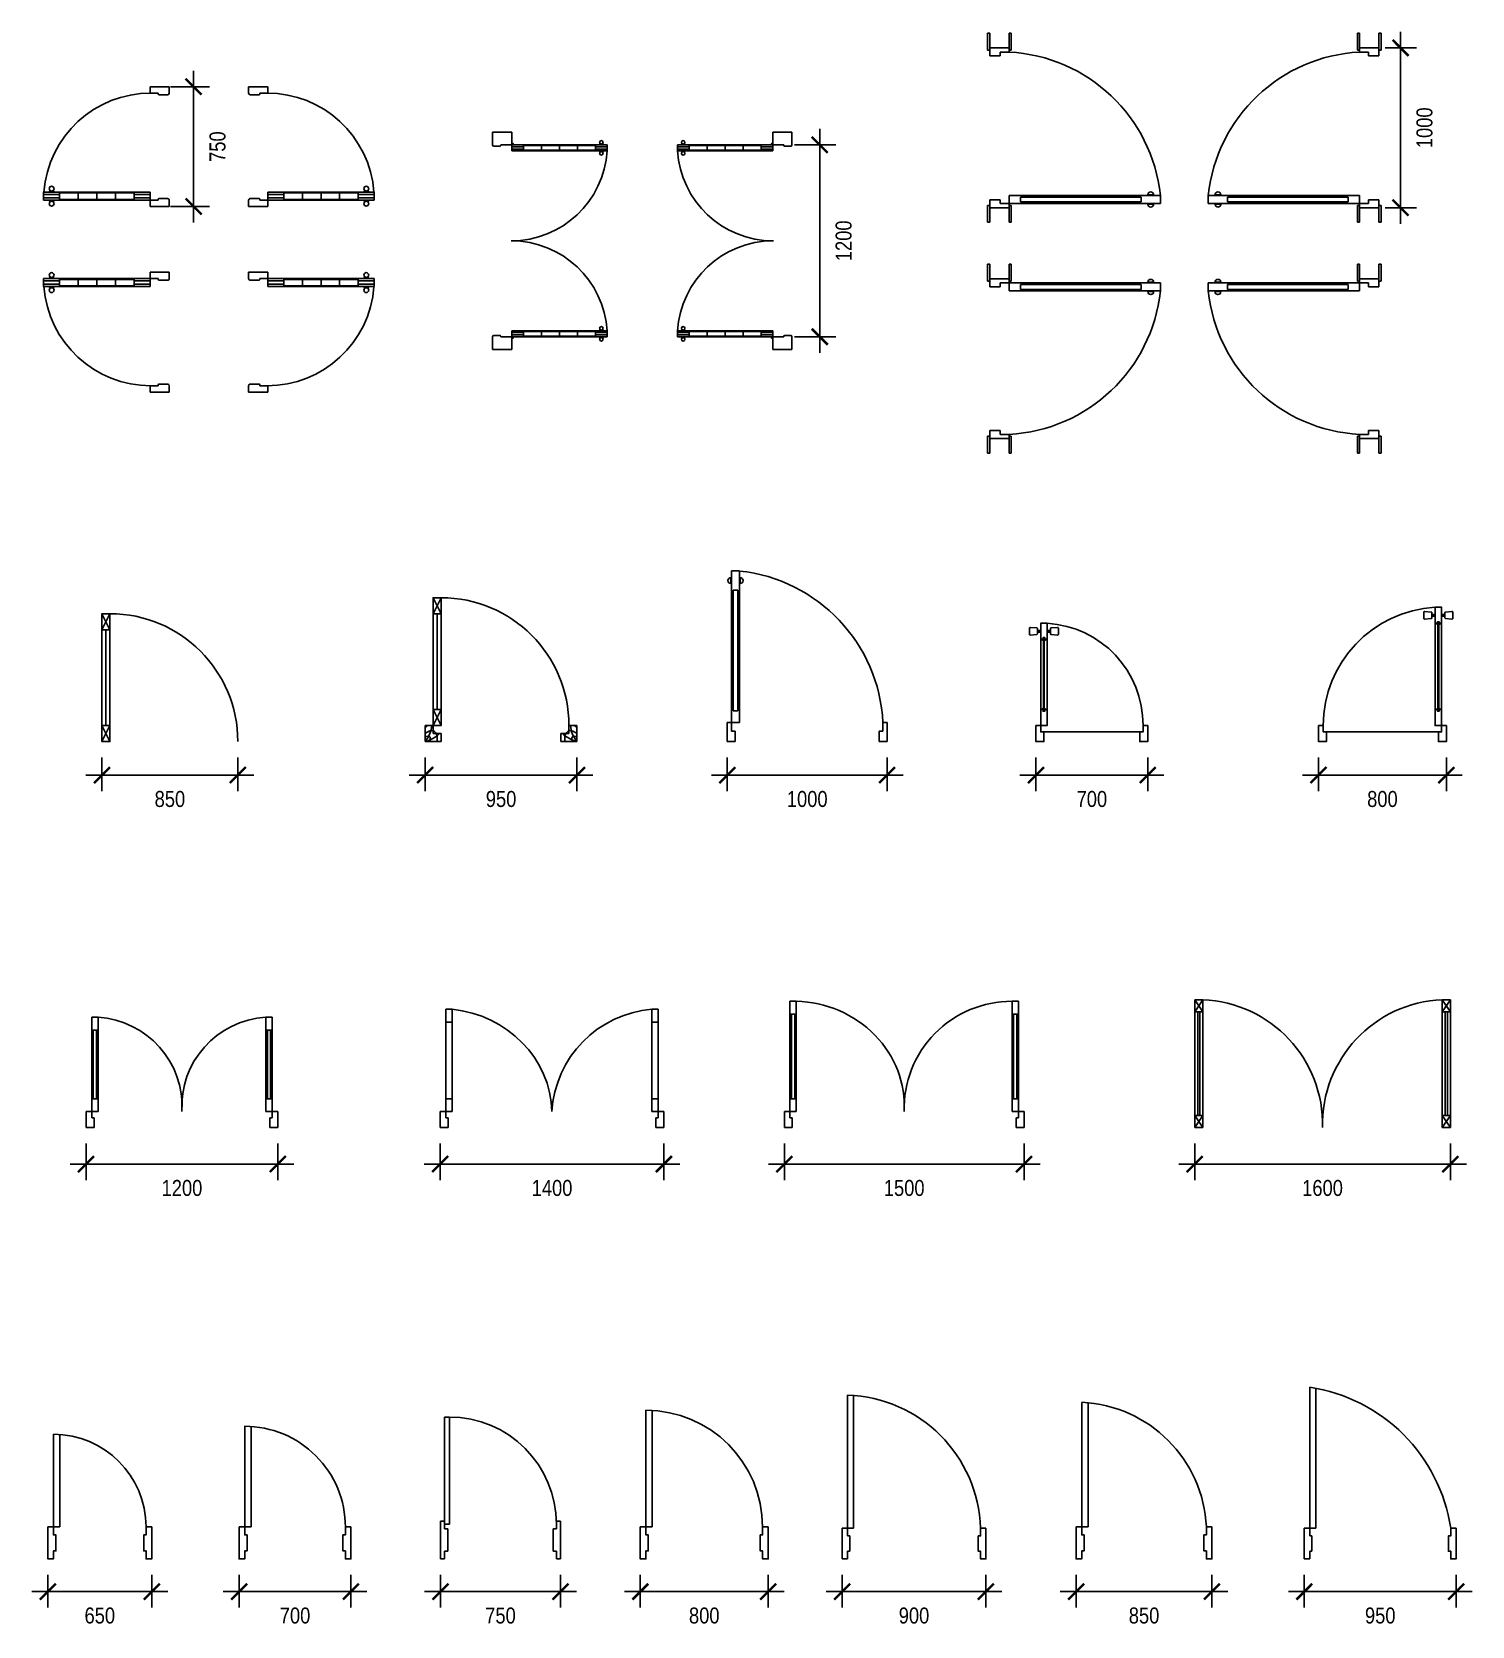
# Model space of a CAD drawing. Header units: millimetres. Extents: x -14129 to 25170, y 11877 to 30307.
# Drawn here: x 6871 to 15883, y 11889 to 21864 of the extents above; entities that cross this region are included whole.
import ezdxf

# ---------------------------------------------------------------- set-up
doc = ezdxf.new("R2010")
doc.units = ezdxf.units.MM
doc.styles.add('DIM', font='', dxfattribs={"height": 100})
doc.styles.get('DIM').set_extended_font_data('VNI-Helve-Condense')
doc.dimstyles.new('100', dxfattribs={"dimtxt": 100, "dimasz": 100, "dimexe": 100, "dimexo": 100, "dimgap": 100, "dimtad": 2, "dimdec": 0, "dimzin": 0, "dimdsep": 46, "dimtxsty": 'DIM', "dimblk": 'ARCHTICK', "dimcen": 100, "dimdle": 100, "dimadec": 0, "dimazin": 0, "dimtfac": 1, "dimtdec": 0, "dimtofl": 0, "dimtmove": 0, "dimatfit": 3, "dimldrblk": 'ARCHTICK', "dimfxl": 1, "dimtolj": 1, "dimtzin": 0, "dimarcsym": 0})

# ---------------------------------------------------------------- blocks, each defined once
blk = doc.blocks.new('A$C2D7661C6')
for p, q in [((0, 700), (50, 800)), ((50, 700), (0, 800)), ((25, 700), (25, 100)), ((50, 100), (0, 0)), ((0, 100), (50, 0))]:
    blk.add_line(p, q)
for points in [[(0, 700), (50, 700), (50, 800), (0, 800)], [(0, 100), (50, 100), (50, 700), (0, 700)], [(0, 100), (50, 100), (50, 0), (0, 0)]]:
    blk.add_lwpolyline(points, close=True)
at = {"linetype": 'Continuous'}
blk.add_arc((50, 0), 800, 0, 90, dxfattribs=at)
blk = doc.blocks.new('A$C7F556C88')
blk.add_blockref('A$C2D7661C6', (0, 0))
blk = doc.blocks.new('A$C05E21637')
for p, q in [((50, 800), (100, 900)), ((100, 800), (50, 900)), ((75, 800), (75, 200)), ((100, 200), (50, 100)), ((50, 200), (100, 100)), ((0, 100), (0, 0)), ((0, 100), (50, 100)), ((50, 100), (50, 50)), ((900, 100), (900, 50)), ((950, 100), (900, 100)), ((950, 100), (950, 0)), ((100, 50), (50, 50)), ((100, 50), (100, 0)), ((850, 50), (900, 50)), ((850, 50), (850, 0)), ((0, 0), (100, 0)), ((950, 0), (850, 0))]:
    blk.add_line(p, q)
for points in [[(50, 800), (100, 800), (100, 900), (50, 900)], [(50, 200), (100, 200), (100, 800), (50, 800)], [(50, 200), (100, 200), (100, 100), (50, 100)]]:
    blk.add_lwpolyline(points, close=True)
at = {"linetype": 'Continuous'}
blk.add_arc((100, 100), 800, 0, 90, dxfattribs=at)
for points, knots in [([(0, 0), (11.2, 16), (32.5, 46.3), (38.7, 82.7), (41.2, 100)], [0, 0, 0, 0, 57.729567, 109.527977, 109.527977, 109.527977, 109.527977]), ([(950, 0), (938.8, 16), (917.5, 46.3), (911.3, 82.7), (908.8, 100)], [0, 0, 0, 0, 57.729567, 109.527977, 109.527977, 109.527977, 109.527977]), ([(0, 0), (21.6, 7.2), (55.2, 18.3), (81.2, 41.3), (90.1, 50)], [0, 0, 0, 0, 67.133415, 104.197904, 104.197904, 104.197904, 104.197904]), ([(950, 0), (928.4, 7.2), (894.8, 18.3), (868.8, 41.3), (859.9, 50)], [0, 0, 0, 0, 67.133415, 104.197904, 104.197904, 104.197904, 104.197904])]:
    blk.add_open_spline(points, degree=3, knots=knots)
for points in [[(0, 86.7), (4.7, 91.3), (9.4, 95.9), (15.1, 100)], [(950, 86.7), (945.3, 91.3), (940.6, 95.9), (934.9, 100)]]:
    blk.add_open_spline(points, degree=3)
for points in [[(0, 50), (50, 67), (73.5, 39.3), (73.5, 0)], [(0, 30.3), (28.8, 30.3), (28.8, 0)], [(950, 50), (900, 67), (876.5, 39.3), (876.5, 0)], [(950, 30.3), (921.2, 30.3), (921.2, 0)]]:
    blk.add_spline(points, degree=3)
blk = doc.blocks.new('A$C2F7241D3')
for p, q in [((22.3, 988.6), (22.3, 1024.7)), ((26.4, 1067.1), (76.4, 1067.1)), ((26.4, 120), (26.4, 1067.1)), ((76.4, 1067.1), (76.4, 120)), ((80.5, 988.6), (80.5, 1024.7)), ((26.4, 937.1), (36.4, 937.1)), ((36.4, 947.6), (66.4, 947.6)), ((36.4, 192.5), (36.4, 947.6)), ((66.4, 947.6), (66.4, 192.5)), ((66.4, 937.1), (76.4, 937.1)), ((26.4, 200), (36.4, 200)), ((66.4, 200), (76.4, 200)), ((26.4, 120), (0, 120)), ((0, 0), (0, 120)), ((26.4, 120), (76.4, 120)), ((26.4, 65.2), (26.4, 120)), ((36.4, 192.5), (66.4, 192.5)), ((973.6, 65.2), (973.6, 120)), ((973.6, 120), (1000, 120)), ((1000, 0), (1000, 120)), ((0, 0), (50, 0)), ((50, 65.2), (26.4, 65.2)), ((50, 0), (50, 65.2)), ((950, 65.2), (973.6, 65.2)), ((950, 0), (950, 65.2)), ((950, 0), (1000, 0))]:
    blk.add_line(p, q)
for centre, radius, start, end in [((22.3, 1006.7), 18.1, 90, 270), ((-28.7, 69.1), 1003.5, 2.9057, 83.98835), ((80.5, 1006.7), 18.1, 270, 90)]:
    blk.add_arc(centre, radius, start, end)
blk = doc.blocks.new('A$C5B1F248E')
for p, q in [((70.4, 640), (70.4, 200)), ((87.9, 650), (87.9, 190)), ((90.4, 650), (90.4, 190)), ((92.9, 650), (92.9, 190)), ((110.4, 640), (110.4, 200)), ((690.4, 60), (90.4, 60))]:
    blk.add_line(p, q)
for points in [[(45.5, 669.5), (5.5, 665.5, -0.443716), (0, 670.5), (0, 709.5, -0.443716), (5.5, 714.5), (45.5, 710.5, -0.385314), (50, 705.5), (50, 674.5, -0.385314)], [(135.2, 669.5), (175.2, 665.5, 0.443716), (180.7, 670.5), (180.7, 709.5, 0.443716), (175.2, 714.5), (135.2, 710.5, 0.385314), (130.7, 705.5), (130.7, 674.5, 0.385314)]]:
    blk.add_lwpolyline(points, format="xyb", close=True)
for points in [[(95.4, 640), (110.4, 640), (110.4, 740), (70.4, 740), (70.4, 640), (85.4, 640), (85.4, 650), (95.4, 650), (95.4, 640)], [(95.4, 200), (110.4, 200), (110.4, 100), (70.4, 100), (70.4, 200), (85.4, 200), (85.4, 190), (95.4, 190), (95.4, 200)], [(70.4, 100), (70.4, 60), (90.4, 60), (90.4, 0), (40.4, 0), (40.4, 100), (70.4, 100)], [(710.4, 100), (710.4, 60), (690.4, 60), (690.4, 0), (740.4, 0), (740.4, 100), (710.4, 100)]]:
    blk.add_lwpolyline(points)
for points in [[(70.4, 685), (50, 685), (50, 695), (70.4, 695)], [(110.4, 685), (130.7, 685), (130.7, 695), (110.4, 695)]]:
    blk.add_lwpolyline(points, close=True)
for centre, radius, start, end in [((73.8, 104.5), 636.6, 359.59659, 86.70819), ((87.4, 640.9), 8.25, 186.43423, 273.2898), ((93.3, 640.9), 8.25, 266.7102, 353.56577), ((87.4, 199.1), 8.25, 86.7102, 173.56577), ((93.3, 199.1), 8.25, 6.43423, 93.2898)]:
    blk.add_arc(centre, radius, start, end)
blk = doc.blocks.new('A$C3A437FE0')
for p, q in [((730, 740), (730, 200)), ((747.5, 750), (747.5, 190)), ((750, 750), (750, 190)), ((752.5, 750), (752.5, 190)), ((770, 740), (770, 200)), ((50, 60), (750, 60))]:
    blk.add_line(p, q)
for points in [[(705.1, 769.5), (665.1, 765.5, -0.443716), (659.6, 770.5), (659.6, 809.5, -0.443716), (665.1, 814.5), (705.1, 810.5, -0.385314), (709.6, 805.5), (709.6, 774.5, -0.385314)], [(794.9, 769.5), (834.9, 765.5, 0.443716), (840.4, 770.5), (840.4, 809.5, 0.443716), (834.9, 814.5), (794.9, 810.5, 0.385314), (790.4, 805.5), (790.4, 774.5, 0.385314)]]:
    blk.add_lwpolyline(points, format="xyb", close=True)
for points in [[(745, 740), (730, 740), (730, 840), (770, 840), (770, 740), (755, 740), (755, 750), (745, 750), (745, 740)], [(745, 200), (730, 200), (730, 100), (770, 100), (770, 200), (755, 200), (755, 190), (745, 190), (745, 200)], [(30, 100), (30, 60), (50, 60), (50, 0), (0, 0), (0, 100), (30, 100)], [(770, 100), (770, 60), (750, 60), (750, 0), (800, 0), (800, 100), (770, 100)]]:
    blk.add_lwpolyline(points)
for points in [[(730, 785), (709.6, 785), (709.6, 795), (730, 795)], [(770, 785), (790.4, 785), (790.4, 795), (770, 795)]]:
    blk.add_lwpolyline(points, close=True)
for centre, radius, start, end in [((772, 99.2), 742, 93.24731, 179.93497), ((747, 740.9), 8.25, 186.43423, 273.2898), ((753, 740.9), 8.25, 266.7102, 353.56577), ((747, 199.1), 8.25, 86.7102, 173.56577), ((753, 199.1), 8.25, 6.43423, 93.2898)]:
    blk.add_arc(centre, radius, start, end)
blk = doc.blocks.new('_ArchTick')
at = {"color": 0, "linetype": 'ByBlock', "const_width": 0.15}
blk.add_lwpolyline([(-0.5, -0.5), (0.5, 0.5)], dxfattribs=at)
blk = doc.blocks.new('*D123')
at = {"color": 0, "lineweight": -2, "transparency": 16777216}
for p, q in [((7309.3, 17323.4), (7309.3, 17113.3)), ((8159.3, 17323.4), (8159.3, 17113.3)), ((7209.3, 17213.3), (8259.3, 17213.3))]:
    blk.add_line(p, q, dxfattribs=at)
at = {"layer": 'DEFPOINTS', "color": 0, "transparency": 16777216}
for p in [(7309.3, 17423.4), (8159.3, 17423.4), (8159.3, 17213.3)]:
    blk.add_point(p, dxfattribs=at)
at = {"color": 0, "lineweight": -2, "transparency": 16777216, "xscale": 100, "yscale": 100, "zscale": 100, "rotation": 180}
blk.add_blockref('_ArchTick', (7309.3, 17213.3), dxfattribs=at)
at = {"color": 0, "lineweight": -2, "transparency": 16777216, "xscale": 100, "yscale": 100, "zscale": 100}
blk.add_blockref('_ArchTick', (8159.3, 17213.3), dxfattribs=at)
at = {"color": 0, "transparency": 16777216, "insert": (7734.3, 17063.3), "char_height": 100, "attachment_point": 5, "style": 'DIM'}
blk.add_mtext('\\A1;850', dxfattribs=at)
blk = doc.blocks.new('*D124')
at = {"color": 0, "lineweight": -2, "transparency": 16777216}
for p, q in [((9331.7, 17323.4), (9331.7, 17113.3)), ((10281.7, 17323.4), (10281.7, 17113.3)), ((9231.7, 17213.3), (10381.7, 17213.3))]:
    blk.add_line(p, q, dxfattribs=at)
at = {"layer": 'DEFPOINTS', "color": 0, "transparency": 16777216}
for p in [(9331.7, 17423.4), (10281.7, 17423.4), (10281.7, 17213.3)]:
    blk.add_point(p, dxfattribs=at)
at = {"color": 0, "lineweight": -2, "transparency": 16777216, "xscale": 100, "yscale": 100, "zscale": 100, "rotation": 180}
blk.add_blockref('_ArchTick', (9331.7, 17213.3), dxfattribs=at)
at = {"color": 0, "lineweight": -2, "transparency": 16777216, "xscale": 100, "yscale": 100, "zscale": 100}
blk.add_blockref('_ArchTick', (10281.7, 17213.3), dxfattribs=at)
at = {"color": 0, "transparency": 16777216, "insert": (9806.7, 17063.3), "char_height": 100, "attachment_point": 5, "style": 'DIM'}
blk.add_mtext('\\A1;950', dxfattribs=at)
blk = doc.blocks.new('*D125')
at = {"color": 0, "lineweight": -2, "transparency": 16777216}
for p, q in [((11222.5, 17323.4), (11222.5, 17113.3)), ((12222.5, 17323.4), (12222.5, 17113.3)), ((11122.5, 17213.3), (12322.5, 17213.3))]:
    blk.add_line(p, q, dxfattribs=at)
at = {"layer": 'DEFPOINTS', "color": 0, "transparency": 16777216}
for p in [(11222.5, 17423.4), (12222.5, 17423.4), (12222.5, 17213.3)]:
    blk.add_point(p, dxfattribs=at)
at = {"color": 0, "lineweight": -2, "transparency": 16777216, "xscale": 100, "yscale": 100, "zscale": 100, "rotation": 180}
blk.add_blockref('_ArchTick', (11222.5, 17213.3), dxfattribs=at)
at = {"color": 0, "lineweight": -2, "transparency": 16777216, "xscale": 100, "yscale": 100, "zscale": 100}
blk.add_blockref('_ArchTick', (12222.5, 17213.3), dxfattribs=at)
at = {"color": 0, "transparency": 16777216, "insert": (11722.5, 17063.3), "char_height": 100, "attachment_point": 5, "style": 'DIM'}
blk.add_mtext('\\A1;1000', dxfattribs=at)
blk = doc.blocks.new('*D126')
at = {"color": 0, "lineweight": -2, "transparency": 16777216}
for p, q in [((13153.7, 17323.4), (13153.7, 17113.3)), ((13853.7, 17323.4), (13853.7, 17113.3)), ((13053.7, 17213.3), (13953.7, 17213.3))]:
    blk.add_line(p, q, dxfattribs=at)
at = {"layer": 'DEFPOINTS', "color": 0, "transparency": 16777216}
for p in [(13153.7, 17423.4), (13853.7, 17423.4), (13853.7, 17213.3)]:
    blk.add_point(p, dxfattribs=at)
at = {"color": 0, "lineweight": -2, "transparency": 16777216, "xscale": 100, "yscale": 100, "zscale": 100, "rotation": 180}
blk.add_blockref('_ArchTick', (13153.7, 17213.3), dxfattribs=at)
at = {"color": 0, "lineweight": -2, "transparency": 16777216, "xscale": 100, "yscale": 100, "zscale": 100}
blk.add_blockref('_ArchTick', (13853.7, 17213.3), dxfattribs=at)
at = {"color": 0, "transparency": 16777216, "insert": (13503.7, 17063.3), "char_height": 100, "attachment_point": 5, "style": 'DIM'}
blk.add_mtext('\\A1;700', dxfattribs=at)
blk = doc.blocks.new('*D127')
at = {"color": 0, "lineweight": -2, "transparency": 16777216}
for p, q in [((14921.9, 17323.4), (14921.9, 17113.3)), ((15721.9, 17323.4), (15721.9, 17113.3)), ((14821.9, 17213.3), (15821.9, 17213.3))]:
    blk.add_line(p, q, dxfattribs=at)
at = {"layer": 'DEFPOINTS', "color": 0, "transparency": 16777216}
for p in [(14921.9, 17423.4), (15721.9, 17423.4), (15721.9, 17213.3)]:
    blk.add_point(p, dxfattribs=at)
at = {"color": 0, "lineweight": -2, "transparency": 16777216, "xscale": 100, "yscale": 100, "zscale": 100, "rotation": 180}
blk.add_blockref('_ArchTick', (14921.9, 17213.3), dxfattribs=at)
at = {"color": 0, "lineweight": -2, "transparency": 16777216, "xscale": 100, "yscale": 100, "zscale": 100}
blk.add_blockref('_ArchTick', (15721.9, 17213.3), dxfattribs=at)
at = {"color": 0, "transparency": 16777216, "insert": (15321.9, 17063.3), "char_height": 100, "attachment_point": 5, "style": 'DIM'}
blk.add_mtext('\\A1;800', dxfattribs=at)
blk = doc.blocks.new('A$C09A905BE')
for p, q in [((35, 690), (35, 610)), ((75, 690), (35, 690)), ((35, 610), (75, 610)), ((35, 180), (35, 610)), ((35, 610), (75, 610)), ((45, 180), (45, 610)), ((45, 610), (65, 610)), ((65, 610), (65, 180)), ((75, 610), (75, 690)), ((75, 610), (75, 180)), ((1125, 690), (1125, 610)), ((1165, 690), (1125, 690)), ((1125, 610), (1165, 610)), ((1125, 180), (1125, 610)), ((1125, 610), (1165, 610)), ((1135, 180), (1135, 610)), ((1135, 610), (1155, 610)), ((1155, 610), (1155, 180)), ((1165, 610), (1165, 690)), ((1165, 610), (1165, 180)), ((0, 0), (0, 100)), ((0, 100), (35, 100)), ((35, 100), (35, 180)), ((35, 180), (75, 180)), ((75, 180), (35, 180)), ((35, 100), (35, 60)), ((75, 100), (35, 100)), ((65, 180), (45, 180)), ((75, 180), (75, 100)), ((1125, 100), (1125, 180)), ((1125, 180), (1165, 180)), ((1165, 180), (1125, 180)), ((1165, 100), (1125, 100)), ((1155, 180), (1135, 180)), ((1165, 180), (1165, 100)), ((1165, 100), (1200, 100)), ((1165, 60), (1165, 100)), ((1200, 100), (1200, 0)), ((35, 60), (50, 60)), ((50, 60), (50, 50)), ((50, 50), (50, 0)), ((1150, 50), (1150, 60)), ((1150, 60), (1165, 60)), ((1150, 0), (1150, 50)), ((50, 0), (0, 0)), ((1200, 0), (1150, 0))]:
    blk.add_line(p, q)
for centre, start, end in [((42.5, 132.5), 356.66366, 86.66366), ((1157.5, 132.5), 93.33634, 183.33634)]:
    blk.add_arc(centre, 558.4, start, end)
blk = doc.blocks.new('A$C3C8A1F49')
for p, q in [((35, 660), (35, 740)), ((35, 740), (75, 740)), ((75, 740), (75, 660)), ((1325, 740), (1325, 660)), ((1365, 740), (1325, 740)), ((1365, 660), (1365, 740)), ((35, 660), (35, 180)), ((75, 660), (35, 660)), ((75, 660), (35, 660)), ((65, 660), (45, 660)), ((75, 180), (75, 660)), ((1325, 660), (1365, 660)), ((1325, 180), (1325, 660)), ((1325, 660), (1365, 660)), ((1365, 660), (1365, 180)), ((35, 100), (0, 100)), ((0, 100), (0, 0)), ((35, 180), (35, 100)), ((35, 180), (75, 180)), ((75, 180), (35, 180)), ((35, 60), (35, 100)), ((35, 100), (75, 100)), ((45, 180), (65, 180)), ((75, 100), (75, 180)), ((1325, 100), (1325, 180)), ((1325, 180), (1365, 180)), ((1365, 180), (1325, 180)), ((1365, 100), (1325, 100)), ((1365, 180), (1365, 100)), ((1365, 100), (1400, 100)), ((1365, 60), (1365, 100)), ((1400, 100), (1400, 0)), ((50, 60), (35, 60)), ((50, 50), (50, 60)), ((50, 0), (50, 50)), ((1350, 50), (1350, 60)), ((1350, 60), (1365, 60)), ((1350, 0), (1350, 50)), ((0, 0), (50, 0)), ((1400, 0), (1350, 0))]:
    blk.add_line(p, q)
blk.add_arc((1379.7, 60.8), 681.4, 94.60569, 176.6994)
blk.add_ellipse((50, 125), major_axis=(-597.1, 276.2), ratio=0.925766, start_param=-2.718612, end_param=-1.204625)
blk = doc.blocks.new('A$C0A95752C')
for p, q in [((35, 710), (35, 790)), ((35, 790), (75, 790)), ((35, 710), (35, 180)), ((75, 710), (35, 710)), ((75, 710), (35, 710)), ((45, 710), (45, 180)), ((65, 710), (45, 710)), ((65, 180), (65, 710)), ((75, 790), (75, 710)), ((75, 180), (75, 710)), ((1425, 790), (1425, 710)), ((1465, 790), (1425, 790)), ((1425, 710), (1465, 710)), ((1425, 180), (1425, 710)), ((1425, 710), (1465, 710)), ((1435, 180), (1435, 710)), ((1435, 710), (1455, 710)), ((1455, 710), (1455, 180)), ((1465, 710), (1465, 790)), ((1465, 710), (1465, 180)), ((0, 100), (0, 0)), ((35, 100), (0, 100)), ((35, 180), (35, 100)), ((75, 180), (35, 180)), ((35, 180), (75, 180)), ((35, 100), (75, 100)), ((35, 60), (35, 100)), ((45, 180), (65, 180)), ((75, 100), (75, 180)), ((1465, 180), (1425, 180)), ((1425, 100), (1425, 180)), ((1425, 180), (1465, 180)), ((1465, 100), (1425, 100)), ((1455, 180), (1435, 180)), ((1465, 180), (1465, 100)), ((1465, 100), (1500, 100)), ((1465, 60), (1465, 100)), ((1500, 100), (1500, 0)), ((50, 60), (35, 60)), ((50, 50), (50, 60)), ((50, 0), (50, 50)), ((1450, 50), (1450, 60)), ((1450, 60), (1465, 60)), ((1450, 0), (1450, 50)), ((0, 0), (50, 0)), ((1500, 0), (1450, 0))]:
    blk.add_line(p, q)
blk.add_arc((1422.2, 117), 673, 89.76573, 181.44381)
blk.add_ellipse((73.9, 151.1), major_axis=(666.9, -121.7), ratio=0.940794, start_param=0.11153, end_param=1.73917)
blk = doc.blocks.new('A$C3ADA744C')
for p, q in [((0, 800), (50.8, 800)), ((0, 0), (0, 800)), ((0, 800), (50.8, 723.8)), ((50.8, 800), (0, 723.8)), ((50.8, 0), (50.8, 800)), ((1600, 800), (1549.2, 800)), ((1549.2, 0), (1549.2, 800)), ((1600, 800), (1549.2, 723.8)), ((1549.2, 800), (1600, 723.8)), ((1600, 0), (1600, 800)), ((0, 723.8), (50.8, 723.8)), ((18.9, 76.2), (18.9, 723.8)), ((31.9, 76.2), (31.9, 723.8)), ((1600, 723.8), (1549.2, 723.8)), ((1568.1, 76.2), (1568.1, 723.8)), ((1581.1, 76.2), (1581.1, 723.8)), ((0, 0), (50.8, 76.2)), ((50.8, 0), (0, 76.2)), ((0, 76.2), (50.8, 76.2)), ((1600, 0), (1549.2, 76.2)), ((1549.2, 0), (1600, 76.2)), ((1600, 76.2), (1549.2, 76.2)), ((0, 0), (50.8, 0)), ((1600, 0), (1549.2, 0))]:
    blk.add_line(p, q)
for centre, start, end in [((18.8, 19.3), 358.5883, 87.65595), ((1581.2, 19.3), 92.34405, 181.4117)]:
    blk.add_arc(centre, 781.4, start, end)
blk = doc.blocks.new('*D132')
at = {"color": 0, "lineweight": -2, "transparency": 16777216}
for p, q in [((7209.8, 14908), (7209.8, 14679.5)), ((8409.8, 14908), (8409.8, 14679.5)), ((7109.8, 14779.5), (8509.8, 14779.5))]:
    blk.add_line(p, q, dxfattribs=at)
at = {"layer": 'DEFPOINTS', "color": 0, "transparency": 16777216}
for p in [(7209.8, 15008), (8409.8, 15008), (8409.8, 14779.5)]:
    blk.add_point(p, dxfattribs=at)
at = {"color": 0, "lineweight": -2, "transparency": 16777216, "xscale": 100, "yscale": 100, "zscale": 100, "rotation": 180}
blk.add_blockref('_ArchTick', (7209.8, 14779.5), dxfattribs=at)
at = {"color": 0, "lineweight": -2, "transparency": 16777216, "xscale": 100, "yscale": 100, "zscale": 100}
blk.add_blockref('_ArchTick', (8409.8, 14779.5), dxfattribs=at)
at = {"color": 0, "transparency": 16777216, "insert": (7809.8, 14629.5), "char_height": 100, "attachment_point": 5, "style": 'DIM'}
blk.add_mtext('\\A1;1200', dxfattribs=at)
blk = doc.blocks.new('*D133')
at = {"color": 0, "lineweight": -2, "transparency": 16777216}
for p, q in [((9425.6, 14908), (9425.6, 14679.5)), ((10825.6, 14908), (10825.6, 14679.5)), ((9325.6, 14779.5), (10925.6, 14779.5))]:
    blk.add_line(p, q, dxfattribs=at)
at = {"layer": 'DEFPOINTS', "color": 0, "transparency": 16777216}
for p in [(9425.6, 15008), (10825.6, 15008), (10825.6, 14779.5)]:
    blk.add_point(p, dxfattribs=at)
at = {"color": 0, "lineweight": -2, "transparency": 16777216, "xscale": 100, "yscale": 100, "zscale": 100, "rotation": 180}
blk.add_blockref('_ArchTick', (9425.6, 14779.5), dxfattribs=at)
at = {"color": 0, "lineweight": -2, "transparency": 16777216, "xscale": 100, "yscale": 100, "zscale": 100}
blk.add_blockref('_ArchTick', (10825.6, 14779.5), dxfattribs=at)
at = {"color": 0, "transparency": 16777216, "insert": (10125.6, 14629.5), "char_height": 100, "attachment_point": 5, "style": 'DIM'}
blk.add_mtext('\\A1;1400', dxfattribs=at)
blk = doc.blocks.new('*D134')
at = {"color": 0, "lineweight": -2, "transparency": 16777216}
for p, q in [((11579.3, 14908), (11579.3, 14679.5)), ((13079.3, 14908), (13079.3, 14679.5)), ((11479.3, 14779.5), (13179.3, 14779.5))]:
    blk.add_line(p, q, dxfattribs=at)
at = {"layer": 'DEFPOINTS', "color": 0, "transparency": 16777216}
for p in [(11579.3, 15008), (13079.3, 15008), (13079.3, 14779.5)]:
    blk.add_point(p, dxfattribs=at)
at = {"color": 0, "lineweight": -2, "transparency": 16777216, "xscale": 100, "yscale": 100, "zscale": 100, "rotation": 180}
blk.add_blockref('_ArchTick', (11579.3, 14779.5), dxfattribs=at)
at = {"color": 0, "lineweight": -2, "transparency": 16777216, "xscale": 100, "yscale": 100, "zscale": 100}
blk.add_blockref('_ArchTick', (13079.3, 14779.5), dxfattribs=at)
at = {"color": 0, "transparency": 16777216, "insert": (12329.3, 14629.5), "char_height": 100, "attachment_point": 5, "style": 'DIM'}
blk.add_mtext('\\A1;1500', dxfattribs=at)
blk = doc.blocks.new('*D135')
at = {"color": 0, "lineweight": -2, "transparency": 16777216}
for p, q in [((14147.2, 14908), (14147.2, 14679.5)), ((15747.2, 14908), (15747.2, 14679.5)), ((14047.2, 14779.5), (15847.2, 14779.5))]:
    blk.add_line(p, q, dxfattribs=at)
at = {"layer": 'DEFPOINTS', "color": 0, "transparency": 16777216}
for p in [(14147.2, 15008), (15747.2, 15008), (15747.2, 14779.5)]:
    blk.add_point(p, dxfattribs=at)
at = {"color": 0, "lineweight": -2, "transparency": 16777216, "xscale": 100, "yscale": 100, "zscale": 100, "rotation": 180}
blk.add_blockref('_ArchTick', (14147.2, 14779.5), dxfattribs=at)
at = {"color": 0, "lineweight": -2, "transparency": 16777216, "xscale": 100, "yscale": 100, "zscale": 100}
blk.add_blockref('_ArchTick', (15747.2, 14779.5), dxfattribs=at)
at = {"color": 0, "transparency": 16777216, "insert": (14947.2, 14629.5), "char_height": 100, "attachment_point": 5, "style": 'DIM'}
blk.add_mtext('\\A1;1600', dxfattribs=at)
blk = doc.blocks.new('A$C77243991')
blk.add_line((75, 200), (75, 778.7))
blk.add_lwpolyline([(35, 200), (35, 780, -0.449922)], format="xyb")
for points in [[(0, 200), (0, 0), (35, 0), (35, 50), (50, 50), (50, 150), (35, 150), (35, 200)], [(650, 200), (650, 0), (615, 0), (615, 50), (600, 50), (600, 150), (615, 150), (615, 200)]]:
    blk.add_lwpolyline(points, close=True)
blk.add_lwpolyline([(35, 200), (75, 200)])
blk.add_arc((35, 200), 580, 0, 90)
blk = doc.blocks.new('A$C287E6D3E')
blk.add_line((75, 200), (75, 828.7))
blk.add_lwpolyline([(35, 200), (35, 830, -0.414214), (665, 200, 351089175974993.3125)], format="xyb")
for points in [[(0, 200), (0, 0), (35, 0), (35, 50), (50, 50), (50, 150), (35, 150), (35, 200)], [(700, 200), (700, 0), (665, 0), (665, 50), (650, 50), (650, 150), (665, 150), (665, 200)]]:
    blk.add_lwpolyline(points, close=True)
blk.add_lwpolyline([(35, 200), (75, 200)])
blk = doc.blocks.new('A$C551D4BAB')
for p, q in [((25, 888), (55, 888)), ((25, 888), (55, 888)), ((25, 218), (25, 888)), ((25, 888), (55, 888)), ((55, 888), (55, 218)), ((25, 236), (0, 236)), ((0, 236), (0, 0)), ((25, 188), (25, 236)), ((55, 218), (25, 218)), ((750, 236), (725, 236)), ((725, 236), (725, 188)), ((750, 0), (750, 236)), ((750, 0), (750, 236)), ((45, 188), (25, 188)), ((45, 48), (45, 188)), ((725, 188), (705, 188)), ((705, 188), (705, 48)), ((0, 0), (25, 0)), ((25, 48), (45, 48)), ((25, 0), (25, 48)), ((725, 0), (750, 0))]:
    blk.add_line(p, q)
blk.add_lwpolyline([(705, 48), (725, 48), (725, 0)])
blk.add_arc((55, 218), 670, 0, 90)
blk = doc.blocks.new('A$C57AD41B1')
for p, q in [((35, 200), (35, 930)), ((75, 200), (75, 928.9))]:
    blk.add_line(p, q)
for points in [[(0, 200), (0, 0), (35, 0), (35, 50), (50, 50), (50, 150), (35, 150), (35, 200)], [(800, 200), (800, 0), (765, 0), (765, 50), (750, 50), (750, 150), (765, 150), (765, 200)]]:
    blk.add_lwpolyline(points, close=True)
blk.add_lwpolyline([(35, 200), (75, 200)])
blk.add_arc((35, 200), 730, 0, 90)
blk = doc.blocks.new('A$C769D55ED')
for p, q in [((33.6, 192), (33.6, 1024.8)), ((72, 192), (72, 1023.9)), ((0, 192), (0, 0)), ((33.6, 192), (0, 192)), ((33.6, 144), (33.6, 192)), ((48, 144), (33.6, 144)), ((48, 48), (48, 144)), ((33.6, 0), (33.6, 48)), ((33.6, 48), (48, 48)), ((0, 0), (33.6, 0))]:
    blk.add_line(p, q)
blk.add_lwpolyline([(33.6, 192), (72, 192)])
blk.add_lwpolyline([(900, 192), (900, 0), (866.4, 0), (866.4, 48), (852, 48), (852, 144), (866.4, 144), (866.4, 192)], close=True)
blk.add_arc((7.2, 165.6), 859.6, 1.76235, 88.23765)
blk = doc.blocks.new('A$C7C38114C')
for p, q in [((35, 200), (35, 980)), ((75, 200), (75, 978.9))]:
    blk.add_line(p, q)
for points in [[(0, 200), (0, 0), (35, 0), (35, 50), (50, 50), (50, 150), (35, 150), (35, 200)], [(850, 200), (850, 0), (815, 0), (815, 50), (800, 50), (800, 150), (815, 150), (815, 200)]]:
    blk.add_lwpolyline(points, close=True)
blk.add_lwpolyline([(35, 200), (75, 200)])
blk.add_arc((-2.4, 162.6), 818.3, 2.62122, 87.37878)
blk = doc.blocks.new('A$C40E8097C')
for p, q in [((33.6, 192), (33.6, 1074.8)), ((72, 192), (72, 1068.3)), ((0, 192), (0, 0)), ((33.6, 192), (0, 192)), ((33.6, 144), (33.6, 192)), ((48, 144), (33.6, 144)), ((48, 48), (48, 144)), ((33.6, 0), (33.6, 48)), ((33.6, 48), (48, 48)), ((0, 0), (33.6, 0))]:
    blk.add_line(p, q)
blk.add_lwpolyline([(33.6, 192), (72, 192)])
blk.add_lwpolyline([(950, 192), (950, 0), (916.4, 0), (916.4, 48), (902, 48), (902, 144), (916.4, 144), (916.4, 192)], close=True)
blk.add_arc((-123.6, 34.8), 1051.8, 8.59637, 81.40363)
blk = doc.blocks.new('*D139')
at = {"color": 0, "lineweight": -2, "transparency": 16777216}
for p, q in [((6970.6, 12208.9), (6970.6, 12004.4)), ((7620.6, 12208.9), (7620.6, 12004.4)), ((6870.6, 12104.4), (7720.6, 12104.4))]:
    blk.add_line(p, q, dxfattribs=at)
at = {"layer": 'DEFPOINTS', "color": 0, "transparency": 16777216}
for p in [(6970.6, 12308.9), (7620.6, 12308.9), (7620.6, 12104.4)]:
    blk.add_point(p, dxfattribs=at)
at = {"color": 0, "lineweight": -2, "transparency": 16777216, "xscale": 100, "yscale": 100, "zscale": 100, "rotation": 180}
blk.add_blockref('_ArchTick', (6970.6, 12104.4), dxfattribs=at)
at = {"color": 0, "lineweight": -2, "transparency": 16777216, "xscale": 100, "yscale": 100, "zscale": 100}
blk.add_blockref('_ArchTick', (7620.6, 12104.4), dxfattribs=at)
at = {"color": 0, "transparency": 16777216, "insert": (7295.6, 11954.4), "char_height": 100, "attachment_point": 5, "style": 'DIM'}
blk.add_mtext('\\A1;650', dxfattribs=at)
blk = doc.blocks.new('*D140')
at = {"color": 0, "lineweight": -2, "transparency": 16777216}
for p, q in [((8167.4, 12208.9), (8167.4, 12004.4)), ((8867.4, 12208.9), (8867.4, 12004.4)), ((8067.4, 12104.4), (8967.4, 12104.4))]:
    blk.add_line(p, q, dxfattribs=at)
at = {"layer": 'DEFPOINTS', "color": 0, "transparency": 16777216}
for p in [(8167.4, 12308.9), (8867.4, 12308.9), (8867.4, 12104.4)]:
    blk.add_point(p, dxfattribs=at)
at = {"color": 0, "lineweight": -2, "transparency": 16777216, "xscale": 100, "yscale": 100, "zscale": 100, "rotation": 180}
blk.add_blockref('_ArchTick', (8167.4, 12104.4), dxfattribs=at)
at = {"color": 0, "lineweight": -2, "transparency": 16777216, "xscale": 100, "yscale": 100, "zscale": 100}
blk.add_blockref('_ArchTick', (8867.4, 12104.4), dxfattribs=at)
at = {"color": 0, "transparency": 16777216, "insert": (8517.4, 11954.4), "char_height": 100, "attachment_point": 5, "style": 'DIM'}
blk.add_mtext('\\A1;700', dxfattribs=at)
blk = doc.blocks.new('*D141')
at = {"color": 0, "lineweight": -2, "transparency": 16777216}
for p, q in [((9428, 12208.9), (9428, 12004.4)), ((10178, 12208.9), (10178, 12004.4)), ((9328, 12104.4), (10278, 12104.4))]:
    blk.add_line(p, q, dxfattribs=at)
at = {"layer": 'DEFPOINTS', "color": 0, "transparency": 16777216}
for p in [(9428, 12308.9), (10178, 12308.9), (10178, 12104.4)]:
    blk.add_point(p, dxfattribs=at)
at = {"color": 0, "lineweight": -2, "transparency": 16777216, "xscale": 100, "yscale": 100, "zscale": 100, "rotation": 180}
blk.add_blockref('_ArchTick', (9428, 12104.4), dxfattribs=at)
at = {"color": 0, "lineweight": -2, "transparency": 16777216, "xscale": 100, "yscale": 100, "zscale": 100}
blk.add_blockref('_ArchTick', (10178, 12104.4), dxfattribs=at)
at = {"color": 0, "transparency": 16777216, "insert": (9803, 11954.4), "char_height": 100, "attachment_point": 5, "style": 'DIM'}
blk.add_mtext('\\A1;750', dxfattribs=at)
blk = doc.blocks.new('*D142')
at = {"color": 0, "lineweight": -2, "transparency": 16777216}
for p, q in [((10678.1, 12208.9), (10678.1, 12004.4)), ((11478.1, 12208.9), (11478.1, 12004.4)), ((10578.1, 12104.4), (11578.1, 12104.4))]:
    blk.add_line(p, q, dxfattribs=at)
at = {"layer": 'DEFPOINTS', "color": 0, "transparency": 16777216}
for p in [(10678.1, 12308.9), (11478.1, 12308.9), (11478.1, 12104.4)]:
    blk.add_point(p, dxfattribs=at)
at = {"color": 0, "lineweight": -2, "transparency": 16777216, "xscale": 100, "yscale": 100, "zscale": 100, "rotation": 180}
blk.add_blockref('_ArchTick', (10678.1, 12104.4), dxfattribs=at)
at = {"color": 0, "lineweight": -2, "transparency": 16777216, "xscale": 100, "yscale": 100, "zscale": 100}
blk.add_blockref('_ArchTick', (11478.1, 12104.4), dxfattribs=at)
at = {"color": 0, "transparency": 16777216, "insert": (11078.1, 11954.4), "char_height": 100, "attachment_point": 5, "style": 'DIM'}
blk.add_mtext('\\A1;800', dxfattribs=at)
blk = doc.blocks.new('*D143')
at = {"color": 0, "lineweight": -2, "transparency": 16777216}
for p, q in [((11940.7, 12208.9), (11940.7, 12004.4)), ((12840.7, 12208.9), (12840.7, 12004.4)), ((11840.7, 12104.4), (12940.7, 12104.4))]:
    blk.add_line(p, q, dxfattribs=at)
at = {"layer": 'DEFPOINTS', "color": 0, "transparency": 16777216}
for p in [(11940.7, 12308.9), (12840.7, 12308.9), (12840.7, 12104.4)]:
    blk.add_point(p, dxfattribs=at)
at = {"color": 0, "lineweight": -2, "transparency": 16777216, "xscale": 100, "yscale": 100, "zscale": 100, "rotation": 180}
blk.add_blockref('_ArchTick', (11940.7, 12104.4), dxfattribs=at)
at = {"color": 0, "lineweight": -2, "transparency": 16777216, "xscale": 100, "yscale": 100, "zscale": 100}
blk.add_blockref('_ArchTick', (12840.7, 12104.4), dxfattribs=at)
at = {"color": 0, "transparency": 16777216, "insert": (12390.7, 11954.4), "char_height": 100, "attachment_point": 5, "style": 'DIM'}
blk.add_mtext('\\A1;900', dxfattribs=at)
blk = doc.blocks.new('*D144')
at = {"color": 0, "lineweight": -2, "transparency": 16777216}
for p, q in [((13405.3, 12208.9), (13405.3, 12004.4)), ((14255.3, 12208.9), (14255.3, 12004.4)), ((13305.3, 12104.4), (14355.3, 12104.4))]:
    blk.add_line(p, q, dxfattribs=at)
at = {"layer": 'DEFPOINTS', "color": 0, "transparency": 16777216}
for p in [(13405.3, 12308.9), (14255.3, 12308.9), (14255.3, 12104.4)]:
    blk.add_point(p, dxfattribs=at)
at = {"color": 0, "lineweight": -2, "transparency": 16777216, "xscale": 100, "yscale": 100, "zscale": 100, "rotation": 180}
blk.add_blockref('_ArchTick', (13405.3, 12104.4), dxfattribs=at)
at = {"color": 0, "lineweight": -2, "transparency": 16777216, "xscale": 100, "yscale": 100, "zscale": 100}
blk.add_blockref('_ArchTick', (14255.3, 12104.4), dxfattribs=at)
at = {"color": 0, "transparency": 16777216, "insert": (13830.3, 11954.4), "char_height": 100, "attachment_point": 5, "style": 'DIM'}
blk.add_mtext('\\A1;850', dxfattribs=at)
blk = doc.blocks.new('*D145')
at = {"color": 0, "lineweight": -2, "transparency": 16777216}
for p, q in [((14833.2, 12208.9), (14833.2, 12004.4)), ((15783.2, 12208.9), (15783.2, 12004.4)), ((14733.2, 12104.4), (15883.2, 12104.4))]:
    blk.add_line(p, q, dxfattribs=at)
at = {"layer": 'DEFPOINTS', "color": 0, "transparency": 16777216}
for p in [(14833.2, 12308.9), (15783.2, 12308.9), (15783.2, 12104.4)]:
    blk.add_point(p, dxfattribs=at)
at = {"color": 0, "lineweight": -2, "transparency": 16777216, "xscale": 100, "yscale": 100, "zscale": 100, "rotation": 180}
blk.add_blockref('_ArchTick', (14833.2, 12104.4), dxfattribs=at)
at = {"color": 0, "lineweight": -2, "transparency": 16777216, "xscale": 100, "yscale": 100, "zscale": 100}
blk.add_blockref('_ArchTick', (15783.2, 12104.4), dxfattribs=at)
at = {"color": 0, "transparency": 16777216, "insert": (15308.2, 11954.4), "char_height": 100, "attachment_point": 5, "style": 'DIM'}
blk.add_mtext('\\A1;950', dxfattribs=at)
blk = doc.blocks.new('A$C118B6EC8')
for p, q in [((0, 1081.3), (105.6, 1081.3)), ((0, 1067.1), (0, 1081.3)), ((91.4, 1067.1), (0, 1067.1)), ((141.4, 1067.1), (91.4, 1067.1)), ((91.4, 1067.1), (91.4, 947.1)), ((105.6, 1081.3), (105.6, 1066.8)), ((141.4, 1001.9), (117.8, 1001.9)), ((117.8, 1001.9), (117.8, 947.1)), ((141.4, 1067.1), (141.4, 1001.9)), ((1091.4, 1067.1), (1041.4, 1067.1)), ((1041.4, 1067.1), (1041.4, 1001.9)), ((1041.4, 1001.9), (1065, 1001.9)), ((1065, 1001.9), (1065, 947.1)), ((1182.8, 1081.3), (1077.2, 1081.3)), ((1077.2, 1081.3), (1077.2, 1066.8)), ((1091.4, 1067.1), (1091.4, 947.1)), ((1091.4, 1067.1), (1182.8, 1067.1)), ((1182.8, 1067.1), (1182.8, 1081.3)), ((91.4, 947.1), (0, 947.1)), ((0, 947.1), (0, 932.9)), ((0, 932.9), (105.6, 932.9)), ((117.8, 947.1), (91.4, 947.1)), ((105.6, 932.9), (105.6, 947.5)), ((1065, 947.1), (1015, 947.1)), ((1015, 0), (1015, 947.1)), ((1065, 947.1), (1065, 0)), ((1065, 947.1), (1091.4, 947.1)), ((1077.2, 932.9), (1077.2, 947.5)), ((1182.8, 932.9), (1077.2, 932.9)), ((1091.4, 947.1), (1182.8, 947.1)), ((1182.8, 947.1), (1182.8, 932.9)), ((1025, 867.1), (1015, 867.1)), ((1055, 874.6), (1025, 874.6)), ((1025, 119.5), (1025, 874.6)), ((1055, 874.6), (1055, 119.5)), ((1065, 867.1), (1055, 867.1)), ((1025, 130), (1015, 130)), ((1055, 119.5), (1025, 119.5)), ((1065, 130), (1055, 130)), ((1010.9, 78.5), (1010.9, 42.4)), ((1069.1, 78.5), (1069.1, 42.4)), ((1065, 0), (1015, 0))]:
    blk.add_line(p, q)
for centre, radius, start, end in [((1120.1, 998), 1003.5, 182.9057, 263.98835), ((1010.9, 60.5), 18.1, 90, 270), ((1069.1, 60.5), 18.1, 270, 90)]:
    blk.add_arc(centre, radius, start, end)
blk = doc.blocks.new('*D168')
at = {"color": 0, "lineweight": -2, "transparency": 16777216}
for p, q in [((15435.4, 21863.7), (15435.4, 20663.7)), ((15339.4, 21763.7), (15535.4, 21763.7)), ((15339.4, 20763.7), (15535.4, 20763.7))]:
    blk.add_line(p, q, dxfattribs=at)
at = {"layer": 'DEFPOINTS', "color": 0, "transparency": 16777216}
for p in [(15239.4, 21763.7), (15239.4, 20763.7), (15435.4, 20763.7)]:
    blk.add_point(p, dxfattribs=at)
at = {"color": 0, "lineweight": -2, "transparency": 16777216, "xscale": 100, "yscale": 100, "zscale": 100}
for p, rotation in [((15435.4, 21763.7), 90), ((15435.4, 20763.7), 270)]:
    blk.add_blockref('_ArchTick', p, dxfattribs=dict(at, rotation=rotation))
at = {"color": 0, "transparency": 16777216, "insert": (15585.4, 21263.7), "char_height": 100, "attachment_point": 5, "rotation": 90, "style": 'DIM'}
blk.add_mtext('\\A1;1000', dxfattribs=at)
blk = doc.blocks.new('A$C3B810B85')
for p, q in [((0, 1358.5), (120, 1358.5)), ((0, 1279.3), (0, 1358.5)), ((120, 1358.5), (120, 1282.9)), ((47.6, 1271.9), (7.3, 1271.9)), ((116.3, 1279.3), (51.2, 1279.3)), ((51.2, 1279.3), (51.2, 1275.6)), ((120, 1279.3), (118.9, 1280.3)), ((717.3, 1279.3), (120, 1279.3)), ((120, 1279.3), (120, 1242.7)), ((120, 1268.3), (193.2, 1268.3)), ((120, 1253.7), (193.2, 1253.7)), ((120, 1242.7), (717.3, 1242.7)), ((131.1, 1285.4), (121.1, 1285.4)), ((126.1, 1280.4), (126.1, 1290.4)), ((193.2, 1279.3), (193.2, 1242.7)), ((644.2, 1275.6), (193.2, 1275.6)), ((644.2, 1246.3), (193.2, 1246.3)), ((305.9, 1279.3), (305.9, 1242.7)), ((418.5, 1279.3), (418.5, 1242.7)), ((531.2, 1279.3), (531.2, 1242.7)), ((644.2, 1242.7), (644.2, 1279.3)), ((644.2, 1268.3), (717.3, 1268.3)), ((644.2, 1253.7), (717.3, 1253.7)), ((717.3, 1242.7), (717.3, 1279.3)), ((120, 678.3), (120, 680.3)), ((120, 678.3), (120, 680.3)), ((120, 678.3), (120, 680.3)), ((120, 115.9), (717.3, 115.9)), ((120, 79.3), (120, 115.9)), ((120, 104.9), (193.2, 104.9)), ((193.2, 79.3), (193.2, 115.9)), ((644.2, 112.2), (193.2, 112.2)), ((305.9, 79.3), (305.9, 115.9)), ((418.5, 79.3), (418.5, 115.9)), ((531.2, 79.3), (531.2, 115.9)), ((644.2, 115.9), (644.2, 79.3)), ((644.2, 104.9), (717.3, 104.9)), ((717.3, 115.9), (717.3, 79.3)), ((0, 79.3), (0, 0)), ((47.6, 86.6), (7.3, 86.6)), ((51.2, 79.3), (51.2, 82.9)), ((116.3, 79.3), (51.2, 79.3)), ((120, 79.3), (118.9, 78.2)), ((120, 90.2), (193.2, 90.2)), ((717.3, 79.3), (120, 79.3)), ((120, 0), (120, 75.6)), ((131.1, 73.1), (121.1, 73.1)), ((126.1, 78.1), (126.1, 68.2)), ((644.2, 82.9), (193.2, 82.9)), ((644.2, 90.2), (717.3, 90.2)), ((0, 0), (120, 0))]:
    blk.add_line(p, q)
for centre, radius in [((680.8, 1295.5), 11), ((126.1, 1285.4), 3.45), ((680.8, 1226.4), 11), ((680.8, 132.1), 11), ((126.1, 73.1), 3.45), ((680.8, 63), 11)]:
    blk.add_circle(centre, radius)
for centre, radius, start, end in [((7.3, 1279.3), 7.32, 180, 270), ((47.6, 1275.6), 3.66, 270, 0), ((116.3, 1282.9), 3.66, 270, 0), ((117.7, 1278.9), 599.6, 269.87226, 356.5433), ((663.4, 1286.5), 8.75, 303.71139, 35.03004), ((663.4, 1235.4), 8.75, 324.96996, 56.28861), ((698.2, 1286.5), 8.75, 144.96996, 236.28861), ((698.2, 1235.4), 8.75, 123.71139, 215.03004), ((117.7, 79.6), 599.6, 3.4567, 90.12774), ((663.4, 123.1), 8.75, 303.71139, 35.03004), ((698.2, 123.1), 8.75, 144.96996, 236.28861), ((7.3, 79.3), 7.32, 90, 180), ((47.6, 82.9), 3.66, 0, 90), ((116.3, 75.6), 3.66, 0, 90), ((663.4, 72), 8.75, 324.96996, 56.28861), ((698.2, 72), 8.75, 123.71139, 215.03004)]:
    blk.add_arc(centre, radius, start, end)
blk = doc.blocks.new('*D169')
at = {"color": 0, "lineweight": -2, "transparency": 16777216}
for p, q in [((11800.7, 21256.4), (11800.7, 19856.4)), ((11643.4, 21156.4), (11900.7, 21156.4)), ((11643.4, 19956.4), (11900.7, 19956.4))]:
    blk.add_line(p, q, dxfattribs=at)
at = {"layer": 'DEFPOINTS', "color": 0, "transparency": 16777216}
for p in [(11543.4, 21156.4), (11543.4, 19956.4), (11800.7, 19956.4)]:
    blk.add_point(p, dxfattribs=at)
at = {"color": 0, "lineweight": -2, "transparency": 16777216, "xscale": 100, "yscale": 100, "zscale": 100}
for p, rotation in [((11800.7, 21156.4), 90), ((11800.7, 19956.4), 270)]:
    blk.add_blockref('_ArchTick', p, dxfattribs=dict(at, rotation=rotation))
at = {"color": 0, "transparency": 16777216, "insert": (11950.7, 20556.4), "char_height": 100, "attachment_point": 5, "rotation": 90, "style": 'DIM'}
blk.add_mtext('\\A1;1200', dxfattribs=at)
blk = doc.blocks.new('A$C68B41531')
for p, q in [((666.4, 750), (786.4, 750)), ((666.4, 750), (666.4, 715)), ((671.4, 710), (716.4, 710)), ((716.4, 710), (716.4, 705)), ((721.4, 700), (776.4, 700)), ((786.4, 710), (786.4, 750)), ((0, 90), (0, 40)), ((666.4, 90), (0, 90)), ((100, 75), (0, 75)), ((100, 55), (0, 55)), ((0, 40), (666.4, 40)), ((100, 90), (100, 40)), ((100, 85), (566.4, 85)), ((100, 45), (566.4, 45)), ((216.6, 40), (216.6, 90)), ((333.2, 40), (333.2, 90)), ((449.8, 40), (449.8, 90)), ((566.4, 40), (566.4, 90)), ((666.4, 75), (566.4, 75)), ((666.4, 55), (566.4, 55)), ((666.4, 40), (666.4, 90)), ((666.4, 0), (666.4, 35)), ((786.4, 0), (666.4, 0)), ((671.4, 40), (716.4, 40)), ((716.4, 40), (716.4, 45)), ((721.4, 50), (776.4, 50)), ((786.4, 40), (786.4, 0))]:
    blk.add_line(p, q)
for centre in [(50, 112.2), (50, 17.8)]:
    blk.add_circle(centre, 15)
for centre, radius, start, end in [((669.5, 40.5), 669.5, 89.84364, 175.77143), ((671.4, 715), 5, 180, 270), ((721.4, 705), 5, 180, 270), ((776.4, 710), 10, 270, 0), ((26.2, 99.9), 12, 303.71139, 35.03004), ((73.8, 99.9), 12, 144.96996, 236.28861), ((26.2, 30.1), 12, 324.96996, 56.28861), ((73.8, 30.1), 12, 123.71139, 215.03004), ((671.4, 35), 5, 90, 180), ((721.4, 45), 5, 90, 180), ((776.4, 40), 10, 0, 90.04546)]:
    blk.add_arc(centre, radius, start, end)
blk = doc.blocks.new('*D170')
at = {"color": 0, "lineweight": -2, "transparency": 16777216}
for p, q in [((7882.7, 21620.7), (7882.7, 20670.7)), ((7738, 21520.7), (7982.7, 21520.7)), ((7738, 20770.7), (7982.7, 20770.7))]:
    blk.add_line(p, q, dxfattribs=at)
at = {"layer": 'DEFPOINTS', "color": 0, "transparency": 16777216}
for p in [(7638, 21520.7), (7638, 20770.7), (7882.7, 20770.7)]:
    blk.add_point(p, dxfattribs=at)
at = {"color": 0, "lineweight": -2, "transparency": 16777216, "xscale": 100, "yscale": 100, "zscale": 100}
for p, rotation in [((7882.7, 21520.7), 90), ((7882.7, 20770.7), 270)]:
    blk.add_blockref('_ArchTick', p, dxfattribs=dict(at, rotation=rotation))
at = {"color": 0, "transparency": 16777216, "insert": (8032.7, 21145.7), "char_height": 100, "attachment_point": 5, "rotation": 90, "style": 'DIM'}
blk.add_mtext('\\A1;750', dxfattribs=at)

msp = doc.modelspace()

# ---------------------------------------------------------------- block references
at = {"xscale": -1}
for name, p, rotation in [('A$C118B6EC8', (13932.3, 21855.1), 90), ('A$C68B41531', (6944.1, 20360.1), 180), ('A$C118B6EC8', (14232.3, 19227.6), 270)]:
    msp.add_blockref(name, p, dxfattribs=dict(at, rotation=rotation))
for name, p, rotation in [('A$C118B6EC8', (14232.3, 21855.1), 270), ('A$C68B41531', (9013.2, 20360.1), 180), ('A$C118B6EC8', (13932.3, 19227.6), 90)]:
    msp.add_blockref(name, p, dxfattribs=dict(rotation=rotation))
for name, p in [('A$C68B41531', (6944.1, 20770.7)), ('A$C3B810B85', (9753.7, 19877.1)), ('A$C2F7241D3', (11222.5, 17423.4)), ('A$C05E21637', (9331.7, 17423.4)), ('A$C3A437FE0', (14921.9, 17423.4)), ('A$C7F556C88', (7309.3, 17423.4)), ('A$C5B1F248E', (13113.3, 17423.4)), ('A$C0A95752C', (11579.3, 15008)), ('A$C3ADA744C', (14147.2, 15008)), ('A$C09A905BE', (7209.8, 15008)), ('A$C3C8A1F49', (9425.6, 15008)), ('A$C40E8097C', (14833.2, 12308.9)), ('A$C769D55ED', (11940.7, 12308.9)), ('A$C7C38114C', (13405.3, 12308.9)), ('A$C551D4BAB', (9428, 12308.9)), ('A$C57AD41B1', (10678.1, 12308.9)), ('A$C77243991', (6970.6, 12308.9)), ('A$C287E6D3E', (8167.4, 12308.9))]:
    msp.add_blockref(name, p)
for name, p in [('A$C68B41531', (9013.2, 20770.7)), ('A$C3B810B85', (11627.2, 19877.1))]:
    msp.add_blockref(name, p, dxfattribs=at)

# ---------------------------------------------------------------- dimensions: what is measured, and where the dimension line sits
for base, p1, p2, picture, middle in [((15435.4, 20763.7), (15239.4, 21763.7), (15239.4, 20763.7), '*D168', (15585.4, 21263.7)), ((7882.7, 20770.7), (7638, 21520.7), (7638, 20770.7), '*D170', (8032.7, 21145.7)), ((11800.7, 19956.4), (11543.4, 21156.4), (11543.4, 19956.4), '*D169', (11950.7, 20556.4))]:
    dim = msp.add_linear_dim(base=base, p1=p1, p2=p2, angle=90, dimstyle='100')
    dim.commit()
    dim.dimension.update_dxf_attribs({"geometry": picture, "text_midpoint": middle})
for base, p1, p2, picture, middle in [((8159.3, 17213.3), (7309.3, 17423.4), (8159.3, 17423.4), '*D123', (7734.3, 17063.3)), ((10281.7, 17213.3), (9331.7, 17423.4), (10281.7, 17423.4), '*D124', (9806.7, 17063.3)), ((12222.5, 17213.3), (11222.5, 17423.4), (12222.5, 17423.4), '*D125', (11722.5, 17063.3)), ((13853.7, 17213.3), (13153.7, 17423.4), (13853.7, 17423.4), '*D126', (13503.7, 17063.3)), ((15721.9, 17213.3), (14921.9, 17423.4), (15721.9, 17423.4), '*D127', (15321.9, 17063.3)), ((8409.8, 14779.5), (7209.8, 15008), (8409.8, 15008), '*D132', (7809.8, 14629.5)), ((10825.6, 14779.5), (9425.6, 15008), (10825.6, 15008), '*D133', (10125.6, 14629.5)), ((13079.3, 14779.5), (11579.3, 15008), (13079.3, 15008), '*D134', (12329.3, 14629.5)), ((15747.2, 14779.5), (14147.2, 15008), (15747.2, 15008), '*D135', (14947.2, 14629.5)), ((7620.6, 12104.4), (6970.6, 12308.9), (7620.6, 12308.9), '*D139', (7295.6, 11954.4)), ((8867.4, 12104.4), (8167.4, 12308.9), (8867.4, 12308.9), '*D140', (8517.4, 11954.4)), ((10178, 12104.4), (9428, 12308.9), (10178, 12308.9), '*D141', (9803, 11954.4)), ((11478.1, 12104.4), (10678.1, 12308.9), (11478.1, 12308.9), '*D142', (11078.1, 11954.4)), ((12840.7, 12104.4), (11940.7, 12308.9), (12840.7, 12308.9), '*D143', (12390.7, 11954.4)), ((14255.3, 12104.4), (13405.3, 12308.9), (14255.3, 12308.9), '*D144', (13830.3, 11954.4)), ((15783.2, 12104.4), (14833.2, 12308.9), (15783.2, 12308.9), '*D145', (15308.2, 11954.4))]:
    dim = msp.add_linear_dim(base=base, p1=p1, p2=p2, dimstyle='100')
    dim.commit()
    dim.dimension.update_dxf_attribs({"geometry": picture, "text_midpoint": middle})

doc.saveas('drawing.dxf')
